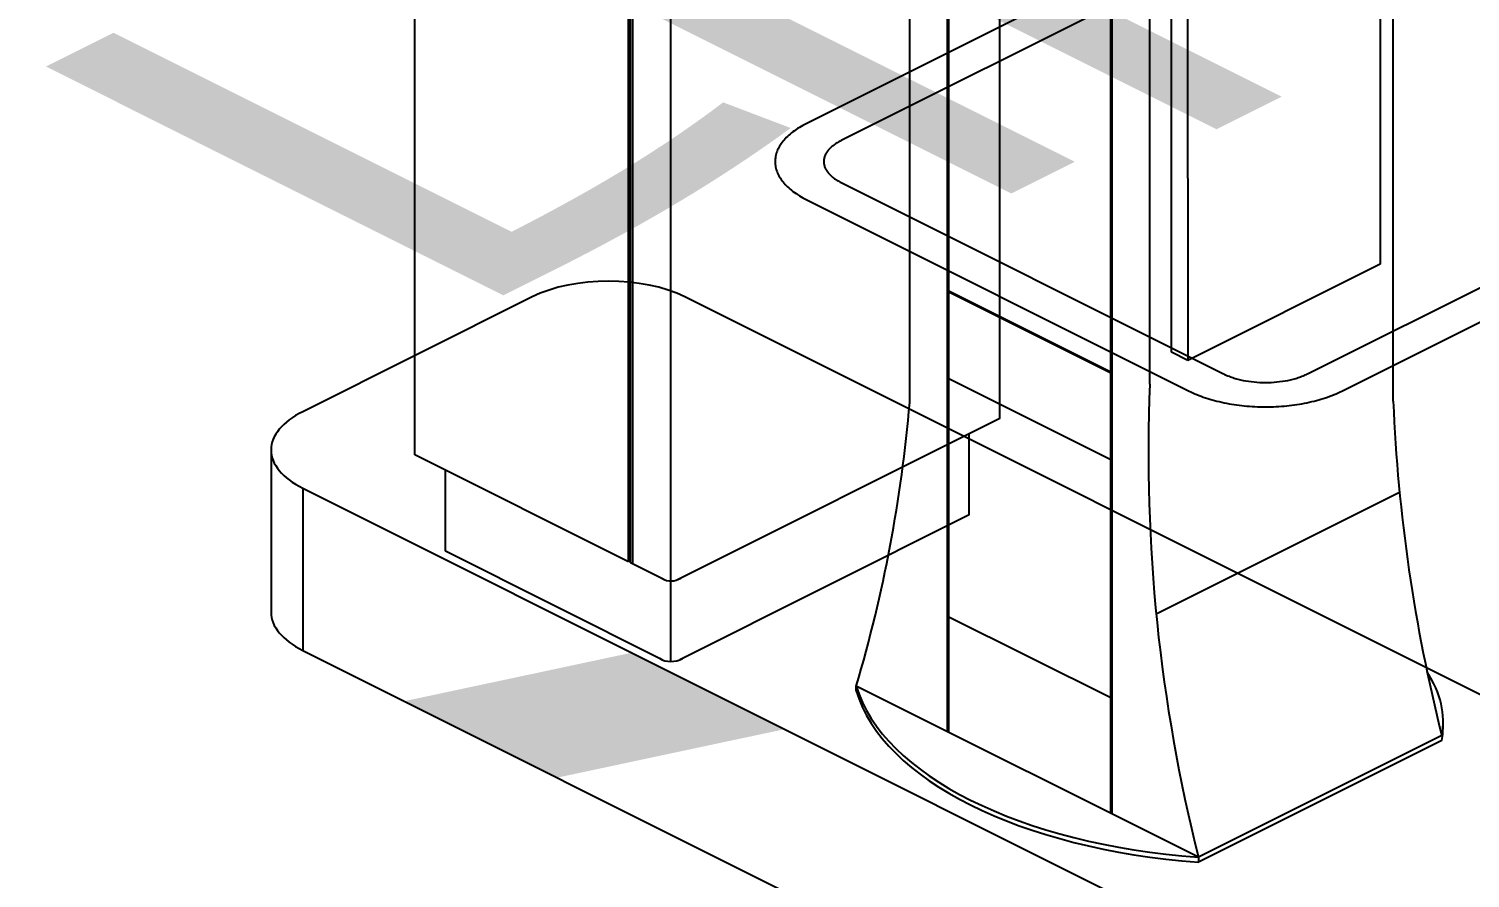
# Model space of a CAD drawing. Header units: millimetres. Extents: x 29838256 to 30236675, y -914750 to -833241.
# Drawn here: x 30127607 to 30128940, y -856668 to -855883 of the extents above; entities that cross this region are included whole.
import ezdxf

# ---------------------------------------------------------------- set-up
doc = ezdxf.new("R2010")
doc.units = ezdxf.units.MM
doc.header["$LTSCALE"] = 600
doc.header["$MEASUREMENT"] = 0
doc.linetypes.add('CENTER2', pattern=[1.125, 0.75, -0.125, 0.125, -0.125])
for name, color, linetype in [('e-plan', 9, 'CONTINUOUS'), ('Parking-E', 7, 'CONTINUOUS'), ('Parking-S', 3, 'CONTINUOUS')]:
    doc.layers.add(name, color=color, linetype=linetype)
doc.styles.add('돋움', font='Dotum.TTF')

msp = doc.modelspace()

# ---------------------------------------------------------------- hatches: boundary and pattern name
at = {"layer": 'Parking-E', "ltscale": 2}
msp.add_hatch(color=3, dxfattribs=at).paths.add_polyline_path([(30128164.39716055, -856459.6735829108), (30127953.99110913, -856504.4954988078), (30128095.43598027, -856575.2179343838), (30128305.84203195, -856530.3960186206)])

# ---------------------------------------------------------------- linework, layer by layer
at = {"layer": 'Parking-E', "color": 3}
for p, q in [((30128504.83047359, -856243.1452634684, -7848.85161600064), (30128504.83047359, -855177.9681780734, -7848.851616000757)), ((30127963.80384046, -856276.7384204287, -7907.036670641548), (30127963.80384046, -855211.561335033, -7907.036670641606)), ((30128868.87250416, -856226.9795029571, -8112.671206119342), (30128868.87250416, -855272.8751719516, -8112.671206119342)), ((30128856.86934189, -855288.3471811056, -8156.799213661283), (30128856.86934189, -856100.2256615435, -8530.383524568744)), ((30128161.3621171, -856375.517558752, -8081.59183456184), (30128161.3621171, -855310.3404733563, -8081.591834561897)), ((30128163.36244966, -856376.5177250294, -8081.59183456184), (30128163.36244966, -855311.340639634, -8081.591834561897)), ((30128165.36278221, -856377.5178913056, -8081.59183456184), (30128165.36278221, -855312.3408059116, -8081.591834561897)), ((30128200.72400006, -856467.7690637236, -8112.215547530513), (30128200.72400006, -855328.1125502739, -8112.215547530513)), ((30128608.7119368, -856608.854665848, -8343.69396440688), (30128608.7119368, -855357.3907752736, -8343.693964406883)), ((30128421.6493084, -856228.2756300423, -8151.377046964251), (30128421.6493084, -855367.0688029018, -8151.377046964251)), ((30128643.71775651, -856211.4199289867, -8343.693964406884), (30128643.71775651, -855374.8936851274, -8343.693964406883)), ((30128663.72108206, -856181.7972972994, -8343.693964406884), (30128663.72108206, -855374.8936851274, -8343.693964406883)), ((30128456.65512811, -856532.8262615002, -8151.37704696425), (30128456.65512811, -855384.5717127286, -8151.377046964251)), ((30128457.65529438, -856125.2585034737, -8151.37704696425), (30128457.65529438, -855385.0717958664, -8151.377046964251)), ((30128678.59862972, -855382.4975334728, -8343.693964406883), (30128678.72357622, -856189.2985443795, -8684.662283217001)), ((30128607.71177053, -856200.2867415438, -8343.69396440688), (30128607.71177053, -855394.4348011848, -8343.69396440688)), ((30128457.65529438, -856533.3263446391, -8151.37704696425), (30128457.65529438, -856126.258669751, -8151.377046964251)), ((30128607.71177053, -856608.3545827093, -8343.69396440688), (30128607.71177053, -856201.2869078211, -8343.69396440688)), ((30128476.54149931, -856332.3022214117, -7873.350586375635), (30128476.54149931, -856257.2897506119, -7873.350586375579)), ((30127992.09281474, -856365.8953783714, -7931.535641016428), (30127992.09281474, -856290.8829075698, -7931.535641016311)), ((30128372.14360341, -856495.0712473983, -8108.503848808252), (30128372.14360341, -856490.5704991501, -8108.503848808252)), ((30128688.72271325, -856648.8600540741, -8304.718528569825), (30128688.72271325, -856653.3608023219, -8304.718528569825))]:
    msp.add_line(p, q, dxfattribs=at)
at = {"layer": 'Parking-E', "color": 3, "extrusion": (-3.604564098013851e-14, -0.8660254037844385, 0.5000000000000002)}
for p, q in [((30128856.86934189, -856100.2256615435, -8530.383524568746), (30128678.72357622, -856189.2985443795, -8684.662283217001)), ((30128874.7702937, -856311.576491863, -8370.366439008954), (30128649.63856499, -856424.1423562183, -8565.336235270139)), ((30128914.55425292, -856535.9442842467, -8194.889074565137), (30128688.72271325, -856648.8600540739, -8390.464924881813)), ((30128913.85134799, -856540.7964849529, -8273.448679753023), (30128688.72271325, -856653.3608023219, -8390.464924881813))]:
    msp.add_line(p, q, dxfattribs=at)
at = {"layer": 'Parking-E', "extrusion": (0, -0.8660254037844386, 0.5000000000000002)}
for p, q in [((30128072.21965194, -856130.6949814411, -7483.957541625216), (30127860.05224048, -856236.778687173, -7667.699909808294)), ((30129840.28044019, -856944.0030442127, -8892.648428551256), (30128213.664419, -856130.695033617, -7483.957631996804)), ((30127860.05224048, -856307.5011228771, -7790.1947616826), (30129486.66826167, -857120.8091334724, -9198.885558236916)), ((30127860.05224048, -856457.526064482, -7790.1947616826), (30129486.66826167, -857270.8340750774, -9198.885558236909))]:
    msp.add_line(p, q, dxfattribs=at)
at = {"layer": 'Parking-E', "color": 3, "extrusion": (-3.596714474285057e-14, -0.8660254037844386, 0.5000000000000002)}
for p, q in [((30128607.71177053, -856200.2867415438, -8312.511865855411), (30128457.65529438, -856125.2585034737, -8182.559145515715)), ((30128607.71177053, -856201.2869078211, -8312.511865855407), (30128457.65529438, -856126.258669751, -8182.559145515717)), ((30128678.72357622, -856189.2985443795, -8684.662283216998), (30128663.72108206, -856181.7972972994, -8671.66974215388)), ((30128608.7119368, -856281.8002931492, -8313.37803525962), (30128456.65512811, -856205.7718888016, -8181.692976111518)), ((30128608.7119368, -856502.0646661143, -8276.384894203915), (30128456.65512811, -856426.0362617669, -8144.699835055806)), ((30128688.72271325, -856648.8600540739, -8382.669400243944), (30128372.14360341, -856490.5704991501, -8108.50384880824))]:
    msp.add_line(p, q, dxfattribs=at)
at = {"layer": 'Parking-E', "color": 3, "extrusion": (0, -0.8660254037844386, 0.5000000000000002)}
for p, q in [((30128504.83047359, -856243.1452634686, -7848.851616001105), (30128206.73422116, -856392.1933896809, -8107.010543373816)), ((30128476.54149931, -856332.3022214117, -7873.350586375695), (30128208.91798859, -856466.1139767697, -8105.119345306355))]:
    msp.add_line(p, q, dxfattribs=at)
at = {"layer": 'Parking-E'}
for p, q in [((30127830.75804844, -856272.139905025, -7728.947335745439), (30127830.75804844, -856422.16484663, -7728.947335745436)), ((30127860.05224048, -856307.5011228771, -7790.194761682586), (30127860.05224048, -856457.526064482, -7790.194761682586))]:
    msp.add_line(p, q, dxfattribs=at)
at = {"layer": 'Parking-E', "color": 3, "extrusion": (-5.551115123125781e-17, -0.8660254037844387, 0.4999999999999999)}
for p, q in [((30128161.3621171, -856375.517558752, -8078.127156946546), (30127963.80384046, -856276.7384204271, -7907.036670640995)), ((30128192.60502045, -856466.1514812283, -8105.184304933748), (30127992.09281474, -856365.8953783711, -7931.535641015787)), ((30128194.15508268, -856391.9140415401, -8106.526698200963), (30128163.36244966, -856376.5177250294, -8079.859495754972))]:
    msp.add_line(p, q, dxfattribs=at)
at = {"layer": 'Parking-E', "extrusion": (0, -0.8660254037844387, 0.5000000000000002)}
for centre, start, end in [((30128142.94198329, -434617.3673826685, 737688.952042742), 45.00000003858872, 134.9999999614113), ((30127930.77467618, -434829.5346897804, 737688.952042742), 134.9999999614113, 225.0000000385887), ((30127930.77467618, -434904.5471605828, 737818.8774533732), 180, 225.0000000385887)]:
    msp.add_arc(centre, 100.0166277366123, start, end, dxfattribs=at)
at = {"layer": 'Parking-E', "color": 3}
for centre, radius, start, end in [((30130170.6065069, -856275.3648915421, -8304.718528569825), 1528.227147480424, 177.6018967985005, 194.1462410550733), ((30127099.98707256, -856114.6435401147, -8151.37704696425), 1326.538095006688, 343.5373950946183, 355.0859852178793), ((30130395.76125455, -856163.0345404014, -8151.646641956402), 1528.227147480576, 182.3981032014996, 194.1462410550733), ((30128200.79017273, -856376.4948000698, -8104.370556557948), 16.78622731687191, 240.1527044422741, 302.391641379896), ((30128200.71664767, -856446.6217604225, -8102.978853006416), 21.14730457916335, 239.425346922078, 300.3112009581562)]:
    msp.add_arc(centre, radius, start, end, dxfattribs=at)
at = {"layer": 'Parking-E', "color": 3, "extrusion": (-3.604564098013851e-14, -0.8660254037844387, 0.5000000000000003)}
for centre, radius, start, end in [((30128623.22818781, -435369.3755238557, 737667.5952342044), 291.8036264463497, 354.9019400507804, 18.28420121333222), ((30128742.76918139, -435213.4091006089, 737688.3402286016), 374.5455109015354, 188.2966764059544, 261.7033236723472), ((30128742.76918139, -435215.659474733, 737692.2379909205), 374.5455109015354, 188.2966764059544, 261.7033236723472), ((30128623.2020749, -435409.4851387131, 737649.3647927645), 291.8036264463497, 354.9019400507804, 0.6624925564169102)]:
    msp.add_arc(centre, radius, start, end, dxfattribs=at)
at = {"layer": 'Parking-S', "color": 0, "linetype": 'CENTER2', "extrusion": (0, -0.8660254037844386, 0.5000000000000002)}
for points, elevation in [([(30130306.58287462, -432868.9271814571), (30129952.97069611, -432515.3150029379, 0.4142135623730951), (30129811.5258247, -432515.3150029291), (30128326.35467491, -434000.4861527032, 0.4142135623730951), (30128326.3546749, -434141.9310241177), (30128679.96685342, -434495.5432026387, 0.4142135623730951), (30128821.41172483, -434495.5432026376), (30130306.58287462, -433010.3720528658, 0.4142135623730951)], 737818.877453373), ([(30130274.75777856, -432900.752277524), (30129921.14560004, -432547.140099005, 0.4142135623730414), (30129843.35092077, -432547.1400989981), (30128358.17977098, -434032.3112487701, 0.4142135623730415), (30128358.17977097, -434110.1059280528), (30128711.79194949, -434463.7181065722, 0.4142135623732606), (30128789.58662876, -434463.7181065713), (30130274.75777856, -432978.5469567988, 0.4142135623730414)], 737818.877453373), ([(30127583.77994648, -435591.730109599), (30127230.16776796, -435238.1179310796, 0.4142135623730951), (30127088.72289656, -435238.1179310784), (30125603.55174676, -436723.2890808527, 0.4142135623730951), (30125603.55174676, -436864.7339522592), (30125957.16392528, -437218.3461307801, 0.4142135623730951), (30126098.60879668, -437218.3461307846), (30127583.77994648, -435733.1749810075, 0.4142135623730951)], 737818.8774533732)]:
    msp.add_lwpolyline(points, format="xyb", close=True, dxfattribs=dict(at, elevation=elevation))

# ---------------------------------------------------------------- texts
at = {"layer": 'e-plan', "extrusion": (0, -0.8660254037844386, 0.5000000000000002), "style": '돋움'}
msp.add_text('내려감', height=780.72192, rotation=44.99999999778906, dxfattribs=at).set_placement((30128092.38911047, -434506.8720844802, 737818.8774533733))

doc.saveas('drawing.dxf')
